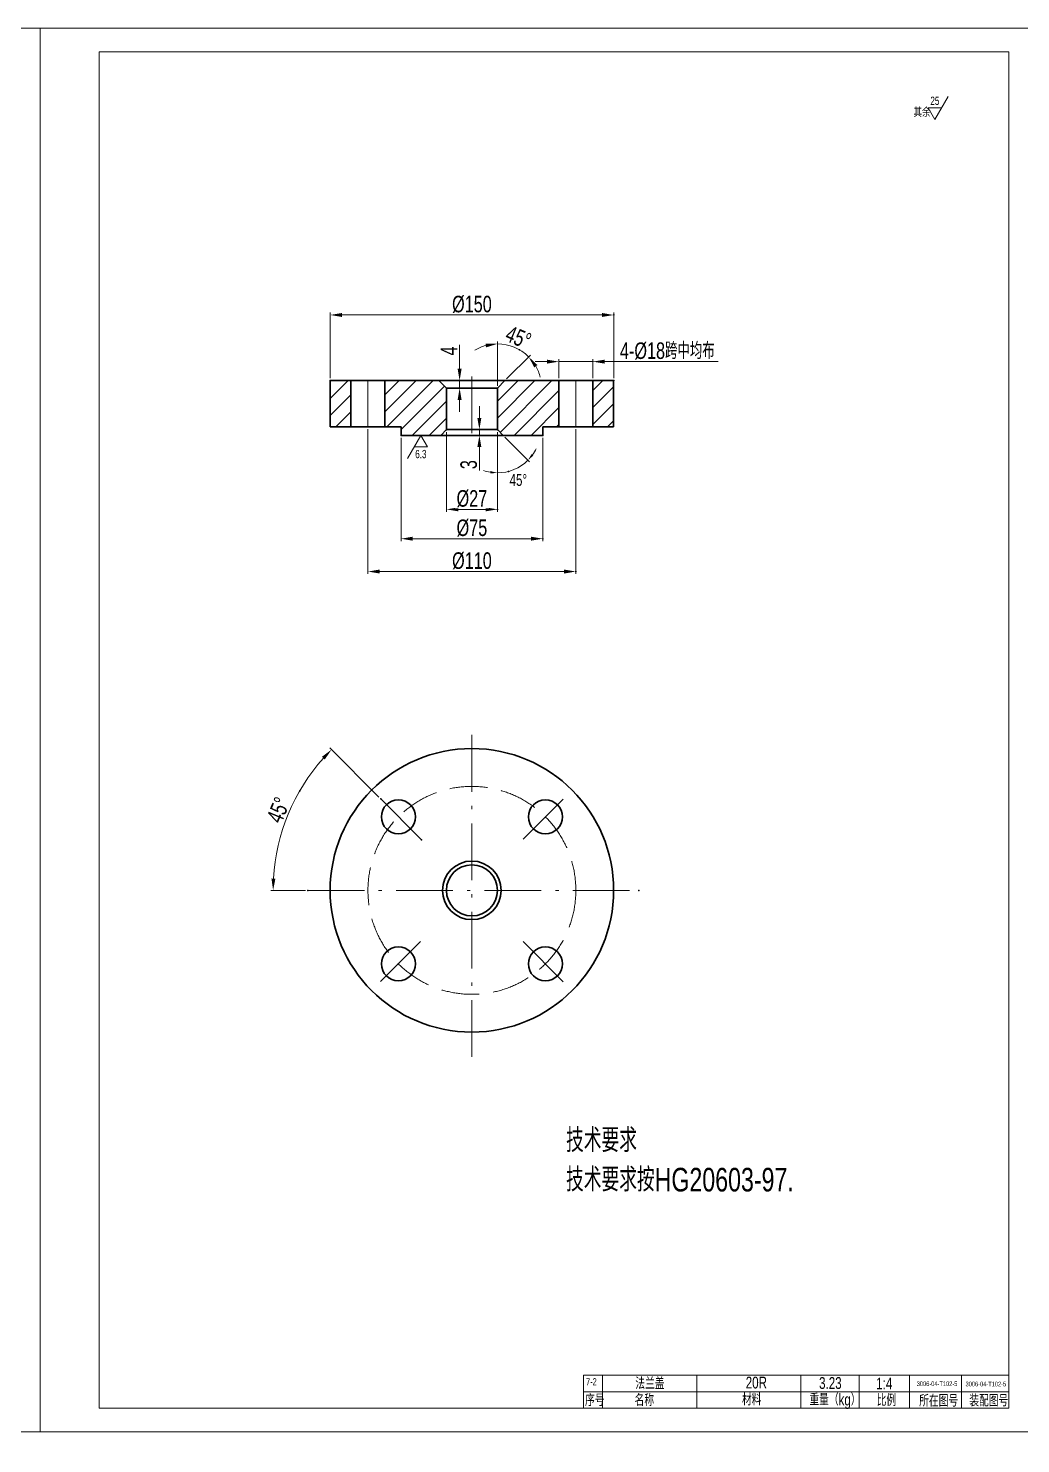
# Model space of a CAD drawing. Header units: millimetres. Extents: x -5030 to 3370, y -1416 to 4524.
# Drawn here: x -2955 to -855, y 1529 to 4524 of the extents above; entities that cross this region are included whole.
import ezdxf
from ezdxf.enums import TextEntityAlignment as Align

# ---------------------------------------------------------------- set-up
doc = ezdxf.new("R2010")
doc.units = ezdxf.units.MM
doc.header["$LTSCALE"] = 10
doc.linetypes.add('ACAD_ISO02W100', pattern=[11, 8, -3])
doc.linetypes.add('ACAD_ISO10W100', pattern=[18.7, 12, -3, 0.7, -3])
for name, color, linetype, lineweight in [('中心线', 1, 'ACAD_ISO10W100', 18), ('中粗线', 4, 'Continuous', 35), ('剖面线', 5, 'Continuous', 15), ('实线层', 2, 'Continuous', 35), ('文本', 7, 'Continuous', 18), ('标注', 7, 'Continuous', 18), ('细实线', 7, 'Continuous', 18), ('虚线', 6, 'ACAD_ISO02W100', 18)]:
    doc.layers.add(name, color=color, linetype=linetype, lineweight=lineweight)
doc.styles.add('HGCAD', font='HGCAD.SHX', dxfattribs={"width": 0.75, "bigfont": 'HZTXT.SHX'})
doc.dimstyles.new('HGCAD$0', dxfattribs={"dimtxt": 7, "dimasz": 5, "dimexe": 1, "dimexo": 1, "dimgap": 1, "dimtad": 1, "dimdec": 1, "dimdsep": 46, "dimtxsty": 'HGCAD', "dimcen": 0, "dimclrd": 130, "dimclre": 130, "dimclrt": 3, "dimadec": 1, "dimazin": 0, "dimtfac": 0.714286, "dimtdec": 1, "dimtmove": 0, "dimatfit": 1, "dimfxl": 0, "dimtzin": 0, "dimlwd": -1, "dimlwe": -1, "dimarcsym": 0})
doc.dimstyles.new('HGCAD$2', dxfattribs={"dimtxt": 5, "dimasz": 3, "dimexe": 1, "dimexo": 1, "dimgap": 1, "dimtad": 2, "dimtih": 1, "dimdec": 1, "dimdsep": 46, "dimtxsty": 'HGCAD', "dimcen": 0, "dimclrd": 130, "dimclre": 130, "dimclrt": 3, "dimadec": 0, "dimazin": 0, "dimtfac": 0.714286, "dimtdec": 1, "dimtmove": 0, "dimatfit": 1, "dimfxl": 0, "dimtzin": 0, "dimlwd": -1, "dimlwe": -1, "dimarcsym": 0})

# ---------------------------------------------------------------- blocks, each defined once
blk = doc.blocks.new('*D18')
at = {"color": 0, "ltscale": 5}
for p in [(-1716.3, 3917), (-2316.3, 3778.3), (-1716.3, 3778.3)]:
    blk.add_point(p, dxfattribs=at)
at = {"layer": '标注', "color": 130, "ltscale": 5}
for p, q in [((-2316.3, 3783.3), (-2316.3, 3922)), ((-2291.3, 3917), (-1741.3, 3917)), ((-1716.3, 3783.3), (-1716.3, 3922))]:
    blk.add_line(p, q, dxfattribs=at)
for points in [[(-2291.3, 3921.2), (-2291.3, 3912.8), (-2316.3, 3917)], [(-1741.3, 3921.2), (-1741.3, 3912.8), (-1716.3, 3917)]]:
    blk.add_solid(points, dxfattribs=at)
at = {"layer": '标注', "color": 3, "ltscale": 5, "insert": (-2016.3, 3939.5), "char_height": 35, "attachment_point": 5, "style": 'HGCAD', "bg_fill": 3, "box_fill_scale": 1.1, "bg_fill_color": 256, "bg_fill_true_color": 13158600, "bg_fill_transparency": 1837}
blk.add_mtext('%%C150', dxfattribs=at)
blk = doc.blocks.new('*D19')
at = {"color": 0, "ltscale": 5}
for p in [(-2166.3, 3662.3), (-1866.3, 3662.3), (-1866.3, 3443.6)]:
    blk.add_point(p, dxfattribs=at)
at = {"layer": '标注', "color": 130, "ltscale": 5}
for p, q in [((-2166.3, 3657.3), (-2166.3, 3438.6)), ((-1866.3, 3657.3), (-1866.3, 3438.6)), ((-2141.3, 3443.6), (-1891.3, 3443.6))]:
    blk.add_line(p, q, dxfattribs=at)
for points in [[(-2141.3, 3447.8), (-2141.3, 3439.4), (-2166.3, 3443.6)], [(-1891.3, 3447.8), (-1891.3, 3439.4), (-1866.3, 3443.6)]]:
    blk.add_solid(points, dxfattribs=at)
at = {"layer": '标注', "color": 3, "ltscale": 5, "insert": (-2016.3, 3466.1), "char_height": 35, "attachment_point": 5, "style": 'HGCAD', "bg_fill": 3, "box_fill_scale": 1.1, "bg_fill_color": 256, "bg_fill_true_color": 13158600, "bg_fill_transparency": 1867}
blk.add_mtext('%%C75', dxfattribs=at)
blk = doc.blocks.new('*D20')
at = {"color": 0, "ltscale": 5}
for p in [(-2236.3, 3680.3), (-1796.3, 3680.3), (-1796.3, 3374.1)]:
    blk.add_point(p, dxfattribs=at)
at = {"layer": '标注', "color": 130, "ltscale": 5}
for p, q in [((-2236.3, 3675.3), (-2236.3, 3369.1)), ((-1796.3, 3675.3), (-1796.3, 3369.1)), ((-2211.3, 3374.1), (-1821.3, 3374.1))]:
    blk.add_line(p, q, dxfattribs=at)
for points in [[(-2211.3, 3378.3), (-2211.3, 3369.9), (-2236.3, 3374.1)], [(-1821.3, 3378.3), (-1821.3, 3369.9), (-1796.3, 3374.1)]]:
    blk.add_solid(points, dxfattribs=at)
at = {"layer": '标注', "color": 3, "ltscale": 5, "insert": (-2016.3, 3396.6), "char_height": 35, "attachment_point": 5, "style": 'HGCAD', "bg_fill": 3, "box_fill_scale": 1.1, "bg_fill_color": 256, "bg_fill_true_color": 13158600, "bg_fill_transparency": 1877}
blk.add_mtext('%%C110', dxfattribs=at)
blk = doc.blocks.new('*D21')
at = {"color": 0, "ltscale": 5}
for p in [(-2070.3, 3674.3), (-1962.3, 3674.3), (-1962.3, 3505.7)]:
    blk.add_point(p, dxfattribs=at)
at = {"layer": '标注', "color": 130, "ltscale": 5}
for p, q in [((-2070.3, 3669.3), (-2070.3, 3500.7)), ((-1962.3, 3669.3), (-1962.3, 3500.7)), ((-2045.3, 3505.7), (-1987.3, 3505.7))]:
    blk.add_line(p, q, dxfattribs=at)
for points in [[(-2045.3, 3509.8), (-2045.3, 3501.5), (-2070.3, 3505.7)], [(-1987.3, 3509.8), (-1987.3, 3501.5), (-1962.3, 3505.7)]]:
    blk.add_solid(points, dxfattribs=at)
at = {"layer": '标注', "color": 3, "ltscale": 5, "insert": (-2016.3, 3528.2), "char_height": 35, "attachment_point": 5, "style": 'HGCAD', "bg_fill": 3, "box_fill_scale": 1.1, "bg_fill_color": 256, "bg_fill_true_color": 13158600, "bg_fill_transparency": 1872}
blk.add_mtext('%%C27', dxfattribs=at)
blk = doc.blocks.new('*D22')
at = {"color": 0, "ltscale": 5}
for p in [(-1946.3, 3778.3), (-1962.3, 3762.3), (-1962.3, 3762.3), (-1962.3, 3674.3)]:
    blk.add_point(p, dxfattribs=at)
at = {"layer": '标注', "color": 130, "ltscale": 5}
for p, q in [((-1962.3, 3767.3), (-1962.3, 3860.9)), ((-1942.8, 3781.9), (-1892.6, 3832))]:
    blk.add_line(p, q, dxfattribs=at)
for start, end in [(105.3613, 120.7226), (45, 90), (14.2774, 29.6387)]:
    blk.add_arc((-1962.3, 3762.3), 93.5, start, end, dxfattribs=at)
for points in [[(-1987.6, 3856.6), (-1986.5, 3848.4), (-1962.3, 3855.9)], [(-1884.3, 3806.1), (-1877.7, 3811.1), (-1896.2, 3828.5)]]:
    blk.add_solid(points, dxfattribs=at)
at = {"layer": '标注', "color": 3, "ltscale": 5, "insert": (-1917.9, 3869.5), "char_height": 35, "attachment_point": 5, "rotation": 337.5, "style": 'HGCAD', "bg_fill": 3, "box_fill_scale": 1.1, "bg_fill_color": 256, "bg_fill_true_color": 13158600, "bg_fill_transparency": 1982}
blk.add_mtext('45%%D', dxfattribs=at)
at = {"color": 0, "ltscale": 5}
blk.add_point((-1915.5, 3843.3), dxfattribs=at)
blk = doc.blocks.new('*D23')
at = {"color": 0, "ltscale": 5}
for p in [(-2209.3, 2893), (-2122.8, 2806.3), (-2363.6, 2699.5), (-1663.3, 2699.5)]:
    blk.add_point(p, dxfattribs=at)
at = {"layer": '标注', "color": 130, "ltscale": 5}
for p, q in [((-2212.9, 2896.5), (-2317, 3000.9)), ((-2368.6, 2699.5), (-2442, 2699.5))]:
    blk.add_line(p, q, dxfattribs=at)
blk.add_arc((-2016.3, 2699.5), 420.7, 138.3393, 176.5948, dxfattribs=at)
for points in [[(-2333.7, 2982), (-2327.6, 2976.3), (-2313.5, 2997.3)], [(-2432.1, 2724.4), (-2440.4, 2724.6), (-2437, 2699.5)]]:
    blk.add_solid(points, dxfattribs=at)
at = {"layer": '标注', "color": 3, "ltscale": 5, "insert": (-2425.7, 2869.4), "char_height": 35, "attachment_point": 5, "rotation": 67.4671, "style": 'HGCAD', "bg_fill": 3, "box_fill_scale": 1.1, "bg_fill_color": 256, "bg_fill_true_color": 13158600, "bg_fill_transparency": 1997}
blk.add_mtext('45%%D', dxfattribs=at)
at = {"color": 0, "ltscale": 5}
blk.add_point((-2380.5, 2910.1), dxfattribs=at)
blk = doc.blocks.new('HGCAD#HGTFTK~A1H~HGCAD图框')
at = {"layer": '细实线', "color": 7}
blk.add_lwpolyline([(10, -10), (-831, -10), (-831, 584), (10, 584)], close=True, dxfattribs=at)
blk = doc.blocks.new('HGCAD#HGTFTK~A2Z~HGCAD图框')
at = {"layer": '细实线', "color": 7}
blk.add_lwpolyline([(10, -10), (-410, -10), (-410, 584), (10, 584)], close=True, dxfattribs=at)
at = {"layer": '细实线', "color": 2}
blk.add_lwpolyline([(0, 0), (-385, 0), (-385, 574), (0, 574)], close=True, dxfattribs=at)
blk = doc.blocks.new('*D53')
at = {"color": 0, "ltscale": 5}
for p in [(-2042.3, 3778.3), (-2040.9, 3778.3), (-2040.9, 3762.3)]:
    blk.add_point(p, dxfattribs=at)
at = {"layer": '标注', "color": 130, "ltscale": 5}
for p, q in [((-2042.3, 3803.3), (-2042.3, 3853.5)), ((-2045.9, 3778.3), (-2047.3, 3778.3)), ((-2042.3, 3762.3), (-2042.3, 3778.3)), ((-2045.9, 3762.3), (-2047.3, 3762.3)), ((-2042.3, 3737.3), (-2042.3, 3712.3))]:
    blk.add_line(p, q, dxfattribs=at)
for points in [[(-2046.5, 3803.3), (-2038.1, 3803.3), (-2042.3, 3778.3)], [(-2046.5, 3737.3), (-2038.1, 3737.3), (-2042.3, 3762.3)]]:
    blk.add_solid(points, dxfattribs=at)
at = {"layer": '标注', "color": 3, "ltscale": 5, "insert": (-2064.8, 3840.9), "char_height": 35, "attachment_point": 5, "rotation": 90, "style": 'HGCAD', "bg_fill": 3, "box_fill_scale": 1.1, "bg_fill_color": 256, "bg_fill_true_color": 13158600, "bg_fill_transparency": 997}
blk.add_mtext('4', dxfattribs=at)
blk = doc.blocks.new('*D54')
at = {"color": 0, "ltscale": 5}
for p in [(-2000.5, 3674.3), (-2000.5, 3662.3), (-2000.5, 3662.3)]:
    blk.add_point(p, dxfattribs=at)
at = {"layer": '标注', "color": 130, "ltscale": 5}
for p, q in [((-2000.5, 3699.3), (-2000.5, 3724.3)), ((-2000.5, 3674.3), (-2000.5, 3662.3)), ((-2000.5, 3637.3), (-2000.5, 3588.2))]:
    blk.add_line(p, q, dxfattribs=at)
for points in [[(-2004.7, 3699.3), (-1996.3, 3699.3), (-2000.5, 3674.3)], [(-2004.7, 3637.3), (-1996.3, 3637.3), (-2000.5, 3662.3)]]:
    blk.add_solid(points, dxfattribs=at)
at = {"layer": '标注', "color": 3, "ltscale": 5, "insert": (-2023, 3600.3), "char_height": 35, "attachment_point": 5, "rotation": 90, "style": 'HGCAD', "bg_fill": 3, "box_fill_scale": 1.1, "bg_fill_color": 256, "bg_fill_true_color": 13158600, "bg_fill_transparency": 972}
blk.add_mtext('3', dxfattribs=at)
blk = doc.blocks.new('*D55')
at = {"color": 0, "ltscale": 5}
for p in [(-1962.3, 3762.3), (-1962.3, 3674.3), (-1962.3, 3674.3), (-1950.3, 3662.3)]:
    blk.add_point(p, dxfattribs=at)
at = {"layer": '标注', "color": 130, "ltscale": 5}
for p, q in [((-1962.3, 3669.3), (-1962.3, 3577.9)), ((-1946.8, 3658.8), (-1894.2, 3606.2))]:
    blk.add_line(p, q, dxfattribs=at)
for start, end in [(324.4143, 333.8286), (270, 315), (251.1714, 260.5857)]:
    blk.add_arc((-1962.3, 3674.3), 91.4, start, end, dxfattribs=at)
for points in [[(-1886.1, 3619.5), (-1889.9, 3622.8), (-1897.7, 3609.7)], [(-1977.1, 3586.7), (-1977.5, 3581.7), (-1962.3, 3582.9)]]:
    blk.add_solid(points, dxfattribs=at)
at = {"layer": '标注', "color": 3, "ltscale": 5, "insert": (-1918.1, 3567.6), "char_height": 25, "attachment_point": 5, "style": 'HGCAD', "bg_fill": 3, "box_fill_scale": 1.1, "bg_fill_color": 256, "bg_fill_true_color": 13158600, "bg_fill_transparency": 962}
blk.add_mtext('45°', dxfattribs=at)
at = {"color": 0, "ltscale": 5}
blk.add_point((-1938.7, 3586), dxfattribs=at)
blk = doc.blocks.new('*D56')
at = {"color": 0, "ltscale": 5}
for p in [(-1760.3, 3818.3), (-1832.3, 3778.3), (-1760.3, 3778.3)]:
    blk.add_point(p, dxfattribs=at)
at = {"layer": '标注', "color": 130, "ltscale": 5}
for p, q in [((-1857.3, 3818.3), (-1882.3, 3818.3)), ((-1832.3, 3783.3), (-1832.3, 3823.3)), ((-1832.3, 3818.3), (-1760.3, 3818.3)), ((-1760.3, 3783.3), (-1760.3, 3823.3)), ((-1735.3, 3818.3), (-1495.2, 3818.3))]:
    blk.add_line(p, q, dxfattribs=at)
for points in [[(-1857.3, 3822.4), (-1857.3, 3814.1), (-1832.3, 3818.3)], [(-1735.3, 3822.4), (-1735.3, 3814.1), (-1760.3, 3818.3)]]:
    blk.add_solid(points, dxfattribs=at)
at = {"layer": '标注', "color": 3, "ltscale": 5, "insert": (-1602.8, 3840.8), "char_height": 35, "attachment_point": 5, "style": 'HGCAD', "bg_fill": 3, "box_fill_scale": 1.1, "bg_fill_color": 256, "bg_fill_true_color": 13158600, "bg_fill_transparency": 812}
blk.add_mtext('4-%%C18跨中均布', dxfattribs=at)

msp = doc.modelspace()

# ---------------------------------------------------------------- hatches: boundary and pattern name
at = {"layer": '剖面线'}
h = msp.add_hatch(dxfattribs=at)
h.set_pattern_fill('ANSI31', color=256, scale=8, style=0)
h.set_pattern_definition([(45, (-5029.994, -1416.393), (-17.96051, 17.96051), [])])
h.paths.add_polyline_path([(-2200.31, 3680.32), (-2166.31, 3680.32), (-2166.31, 3662.32), (-2082.31, 3662.32), (-2070.31, 3674.32), (-2070.31, 3762.32), (-2086.31, 3778.32), (-2200.31, 3778.32)])
h.paths.add_polyline_path([(-2316.31, 3680.32), (-2272.31, 3680.32), (-2272.31, 3778.32), (-2316.31, 3778.32)])
h.paths.add_polyline_path([(-1962.31, 3674.32), (-1950.31, 3662.32), (-1866.31, 3662.32), (-1866.31, 3680.32), (-1832.31, 3680.32), (-1832.31, 3778.32), (-1946.31, 3778.32), (-1962.31, 3762.32)])
h.paths.add_polyline_path([(-1716.31, 3778.32), (-1760.31, 3778.32), (-1760.31, 3680.32), (-1716.31, 3680.32)])

# ---------------------------------------------------------------- linework, layer by layer
at = {"layer": '中心线'}
for p, q in [((-2236.31, 3778.32), (-2236.31, 3680.32)), ((-2016.31, 3787.03), (-2016.31, 3650.14)), ((-1796.31, 3778.32), (-1796.31, 3680.32)), ((-2016.31, 3028.3), (-2016.31, 2346.88)), ((-2209.34, 2892.99), (-2122.83, 2806.27)), ((-1822.84, 2892.54), (-1909.55, 2806.03)), ((-2363.62, 2699.51), (-1663.29, 2699.51)), ((-2209.79, 2506.48), (-2123.07, 2592.99)), ((-1823.28, 2506.04), (-1909.8, 2592.75))]:
    msp.add_line(p, q, dxfattribs=at)
at = {"layer": '实线层'}
for p, q in [((-2316.31, 3680.32), (-2316.31, 3778.32)), ((-2316.31, 3778.32), (-2086.31, 3778.32)), ((-2272.31, 3778.32), (-2272.31, 3680.32)), ((-2200.31, 3778.32), (-2200.31, 3680.32)), ((-2086.31, 3778.32), (-2070.31, 3762.32)), ((-1946.31, 3778.32), (-1962.31, 3762.32)), ((-1716.31, 3778.32), (-1946.31, 3778.32)), ((-1832.31, 3778.32), (-1832.31, 3680.32)), ((-1760.31, 3778.32), (-1760.31, 3680.32)), ((-1716.31, 3680.32), (-1716.31, 3778.32)), ((-2070.31, 3674.32), (-2070.31, 3762.32)), ((-2070.31, 3762.32), (-1962.31, 3762.32)), ((-1962.31, 3674.32), (-1962.31, 3762.32)), ((-2166.31, 3680.32), (-2316.31, 3680.32)), ((-2166.31, 3662.32), (-2166.31, 3680.32)), ((-2082.31, 3662.32), (-2166.31, 3662.32)), ((-2082.31, 3662.32), (-2070.31, 3674.32)), ((-1962.31, 3674.32), (-1950.31, 3662.32)), ((-1950.31, 3662.32), (-1866.31, 3662.32)), ((-1866.31, 3662.32), (-1866.31, 3680.32)), ((-1866.31, 3680.32), (-1716.31, 3680.32))]:
    msp.add_line(p, q, dxfattribs=at)
for centre, radius in [((-2016.31, 2699.51), 300), ((-2171.88, 2855.07), 36), ((-1860.75, 2855.07), 36), ((-2016.31, 2699.51), 62), ((-2016.31, 2699.51), 54), ((-2171.88, 2543.95), 36), ((-1860.75, 2543.95), 36)]:
    msp.add_circle(centre, radius, dxfattribs=at)
at = {"layer": '标注', "color": 4, "ltscale": 5}
msp.add_lwpolyline([(-1022.45, 4355.13), (-1050.74, 4355.13), (-1036.59, 4330.63), (-1008.3, 4379.63)], dxfattribs=at)
at = {"layer": '细实线', "ltscale": 5}
for p, q in [((-1779.99, 1673.61), (-879.99, 1673.61)), ((-1779.99, 1638.61), (-879.99, 1638.61))]:
    msp.add_line(p, q, dxfattribs=at)
at = {"layer": '细实线', "color": 4, "ltscale": 5}
for p, q in [((-1779.99, 1673.61), (-1779.99, 1603.61)), ((-1739.99, 1673.61), (-1739.99, 1603.61)), ((-1539.99, 1673.61), (-1539.99, 1603.61)), ((-1319.99, 1673.61), (-1319.99, 1603.61)), ((-1196.64, 1673.61), (-1196.64, 1603.61)), ((-1089.99, 1673.61), (-1089.99, 1603.61)), ((-979.99, 1673.61), (-979.99, 1603.61))]:
    msp.add_line(p, q, dxfattribs=at)
at = {"layer": '虚线'}
msp.add_circle((-2016.31, 2699.51), 220, dxfattribs=at)

# ---------------------------------------------------------------- block references
at = {"layer": '中粗线', "ltscale": 5, "xscale": 5, "yscale": 5, "zscale": 5}
for name, p in [('HGCAD#HGTFTK~A2Z~HGCAD图框', (-2979.99, 1603.61)), ('HGCAD#HGTFTK~A1H~HGCAD图框', (-874.99, -1366.39))]:
    msp.add_blockref(name, p, dxfattribs=at)

# ---------------------------------------------------------------- texts
at = {"ltscale": 5, "insert": (-1776.88, 1633.42), "char_height": 25, "width": 40, "attachment_point": 1, "style": 'HGCAD'}
msp.add_mtext('{\\C0;序号}', dxfattribs=at)
at = {"layer": '文本', "ltscale": 5, "attachment_point": 1, "style": 'HGCAD'}
for s, insert, char_height, width in [('技术要求\\P技术要求按HG20603-97.', (-1817.11, 2195.65), 50, 684.889), ('\\pi70.712;20R', (-1507.54, 1670.42), 25, 180.3655), ('3006-04-T102-5', (-1075, 1660.55), 10, 105.8665), ('3006-04-T102-5', (-971.6, 1659.89), 10, 105.8665), ('\\pi83.095;名称', (-1755.06, 1633.2), 25, 200), ('\\pi92.505;材料', (-1537.35, 1634.41), 25, 220), ('\\pi16.952;重量（kg）', (-1319.19, 1634.48), 25, 123.3504), ('\\pi36.937;比例', (-1196.66, 1633.28), 25, 106.6496), ('\\pi18.976;所在图号', (-1088.78, 1632.13), 25, 110), ('\\pi13.903;装配图号', (-977.66, 1632.43), 25, 100)]:
    msp.add_mtext(s, dxfattribs=dict(at, insert=insert, char_height=char_height, width=width))
at = {"layer": '标注', "color": 4, "ltscale": 5, "style": 'HGCAD', "width": 0.75}
msp.add_text('25', height=17.5, dxfattribs=at).set_placement((-1036.59, 4370.24), align=Align.MIDDLE)
at = {"layer": '标注', "color": 4, "ltscale": 5, "insert": (-1081.56, 4353.63), "char_height": 17.5, "width": 41.4036, "attachment_point": 1, "style": 'HGCAD'}
msp.add_mtext('其余', dxfattribs=at)
at = {"layer": '细实线', "ltscale": 5, "attachment_point": 1, "style": 'HGCAD'}
for s, insert, char_height, width in [('\\pi3.0315;7-2', (-1777.67, 1667.22), 15, 32.0245), ('\\pi64.632;法兰盖', (-1735.14, 1668.8), 25, 182.4137), ('\\pi33.523;3.23', (-1315.14, 1669.54), 25, 113.2002), ('\\pi31.361;1:4', (-1192.1, 1668.6), 25, 95.8946)]:
    msp.add_mtext(s, dxfattribs=dict(at, insert=insert, char_height=char_height, width=width))

# ---------------------------------------------------------------- next in the draw order: dimensions: what is measured, and where the dimension line sits
at = {"layer": '标注', "ltscale": 5}
for base, p1, p2, text, picture, middle in [((-1716.31, 3916.99), (-2316.31, 3778.32), (-1716.31, 3778.32), '%%C150', '*D18', (-2016.31, 3939.49)), ((-1866.31, 3443.6), (-2166.31, 3662.32), (-1866.31, 3662.32), '%%C75', '*D19', (-2016.31, 3466.1))]:
    dim = msp.add_linear_dim(base=base, p1=p1, p2=p2, text=text, dimstyle='HGCAD$0', override={"dimscale": 5}, dxfattribs=at)
    dim.commit()
    dim.dimension.update_dxf_attribs({"geometry": picture, "text_midpoint": middle})
dim = msp.add_angular_dim_2l(base=(-2380.5, 2910.15), line1=((-2363.62, 2699.51), (-1663.29, 2699.51)), line2=((-2209.34, 2892.99), (-2122.83, 2806.27)), text='45%%D', dimstyle='HGCAD$2', override={"dimscale": 5, "dimtxt": 7, "dimasz": 5, "dimtad": 1, "dimtih": 0, "dimadec": 1}, dxfattribs=at)
dim.commit()
dim.dimension.update_dxf_attribs({"geometry": '*D23', "text_midpoint": (-2425.69, 2869.36)})

# ---------------------------------------------------------------- next in the draw order: linework, layer by layer
at = {"layer": '实线层'}
msp.add_line((-2086.31, 3778.32), (-1946.31, 3778.32), dxfattribs=at)

# ---------------------------------------------------------------- next in the draw order: dimensions: what is measured, and where the dimension line sits
at = {"layer": '标注', "ltscale": 5}
dim = msp.add_linear_dim(base=(-1796.31, 3374.12), p1=(-2236.31, 3680.32), p2=(-1796.31, 3680.32), text='%%C110', dimstyle='HGCAD$0', override={"dimscale": 5}, dxfattribs=at)
dim.commit()
dim.dimension.update_dxf_attribs({"geometry": '*D20', "text_midpoint": (-2016.31, 3396.62)})

# ---------------------------------------------------------------- next in the draw order: linework, layer by layer
at = {"layer": '实线层'}
for p, q in [((-2082.31, 3662.32), (-1950.31, 3662.32)), ((-2070.31, 3674.32), (-1962.31, 3674.32))]:
    msp.add_line(p, q, dxfattribs=at)
at = {"layer": '标注', "color": 4, "ltscale": 5}
msp.add_lwpolyline([(-2138.46, 3637.82), (-2110.17, 3637.82), (-2124.31, 3662.32), (-2152.6, 3613.32)], dxfattribs=at)

# ---------------------------------------------------------------- next in the draw order: texts
at = {"layer": '标注', "color": 4, "ltscale": 5, "style": 'HGCAD', "width": 0.75}
msp.add_text('6.3', height=17.5, dxfattribs=at).set_placement((-2124.31, 3622.72), align=Align.MIDDLE)

# ---------------------------------------------------------------- next in the draw order: dimensions: what is measured, and where the dimension line sits
at = {"layer": '标注', "ltscale": 5}
dim = msp.add_linear_dim(base=(-1962.31, 3505.67), p1=(-2070.31, 3674.32), p2=(-1962.31, 3674.32), text='%%C27', dimstyle='HGCAD$0', override={"dimscale": 5}, dxfattribs=at)
dim.commit()
dim.dimension.update_dxf_attribs({"geometry": '*D21', "text_midpoint": (-2016.31, 3528.17)})

# ---------------------------------------------------------------- next in the draw order: dimensions: what is measured, and where the dimension line sits
dim = msp.add_angular_dim_2l(base=(-1915.55, 3843.32), line1=((-1946.31, 3778.32), (-1962.31, 3762.32)), line2=((-1962.31, 3674.32), (-1962.31, 3762.32)), text='45%%D', dimstyle='HGCAD$2', override={"dimscale": 5, "dimtxt": 7, "dimasz": 5, "dimtad": 1, "dimtih": 0, "dimadec": 1}, dxfattribs=at)
dim.commit()
dim.dimension.update_dxf_attribs({"geometry": '*D22', "text_midpoint": (-1917.91, 3869.52)})

# ---------------------------------------------------------------- next in the draw order: block references
at = {"layer": '中粗线', "ltscale": 5, "xscale": 5, "yscale": 5, "zscale": 5}
msp.add_blockref('HGCAD#HGTFTK~A2Z~HGCAD图框', (-879.99, 1603.61), dxfattribs=at)

# ---------------------------------------------------------------- next in the draw order: dimensions: what is measured, and where the dimension line sits
at = {"layer": '标注', "ltscale": 5}
dim = msp.add_linear_dim(base=(-1760.31, 3818.26), p1=(-1832.31, 3778.32), p2=(-1760.31, 3778.32), text='4-%%C18跨中均布', dimstyle='HGCAD$0', override={"dimscale": 5}, dxfattribs=at)
dim.commit()
dim.dimension.update_dxf_attribs({"geometry": '*D56', "text_midpoint": (-1602.76, 3840.76)})
dim = msp.add_linear_dim(base=(-2042.31, 3778.32), p1=(-2040.93, 3762.32), p2=(-2040.93, 3778.32), angle=90, text='4', dimstyle='HGCAD$0', override={"dimscale": 5}, dxfattribs=at)
dim.commit()
dim.dimension.update_dxf_attribs({"geometry": '*D53', "text_midpoint": (-2064.81, 3840.9)})

# ---------------------------------------------------------------- next in the draw order: dimensions: what is measured, and where the dimension line sits
dim = msp.add_linear_dim(base=(-2000.5, 3662.32), p1=(-2000.5, 3674.32), p2=(-2000.5, 3662.32), angle=90, text='3', dimstyle='HGCAD$0', override={"dimscale": 5}, dxfattribs=at)
dim.commit()
dim.dimension.update_dxf_attribs({"geometry": '*D54', "text_midpoint": (-2023, 3600.26)})

# ---------------------------------------------------------------- next in the draw order: dimensions: what is measured, and where the dimension line sits
dim = msp.add_angular_dim_2l(base=(-1938.66, 3586.05), line1=((-1962.31, 3674.32), (-1962.31, 3762.32)), line2=((-1962.31, 3674.32), (-1950.31, 3662.32)), dimstyle='HGCAD$2', override={"dimscale": 5}, dxfattribs=at)
dim.commit()
dim.dimension.update_dxf_attribs({"geometry": '*D55', "text_midpoint": (-1918.09, 3567.57)})

doc.saveas('drawing.dxf')
